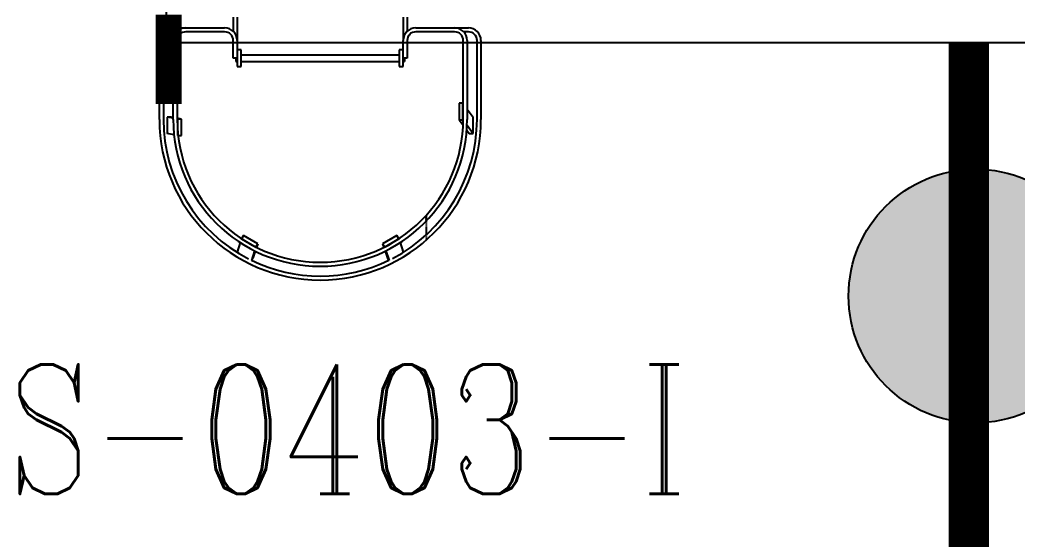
# Model space of a CAD drawing. Header units: millimetres. Extents: x -10011772 to -8149599, y 2847708 to 3434448.
# Drawn here: x -9501954 to -9494267, y 3203035 to 3207041 of the extents above; entities that cross this region are included whole.
import ezdxf

# ---------------------------------------------------------------- set-up
doc = ezdxf.new("R2010")
doc.units = ezdxf.units.MM
doc.linetypes.add('DASHDOT2', pattern=[0.5, 0.25, -0.125, 0, -0.125])
doc.layers.add('总平面底图', color=9, linetype='Continuous')
doc.layers.add('电气-接地设计-接地线', color=3, linetype='接地线')
doc.styles.add('EESLTYPE', font='TXT.shx')
doc.styles.get("Standard").update_dxf_attribs({"font": 'romanc.SHX', "width": 0.75, "bigfont": 'hztxt.shx'})
doc.linetypes.add('接地线', pattern='A,500,["/",EESLTYPE,S=200,R=0,X=0,Y=-100],-200,60,-200', length=960)
doc.linetypes.add('组180_接地线', pattern='A,500,["/",EESLTYPE,S=200,R=-180,X=0,Y=100],-200,60,-200', length=960)

# ---------------------------------------------------------------- blocks, each defined once
blk = doc.blocks.new('总平面底图 爆炸危险区 LOCATION I')
at = {"layer": '总平面底图'}
for p, q in [((224314.9, 139707.7), (224314.9, 141807.7)), ((231014.9, 139707.7), (224314.9, 139707.7))]:
    blk.add_line(p, q, dxfattribs=at)
at = {"layer": '总平面底图', "linetype": 'Continuous'}
for p, q in [((224572.3, 139807.7), (224572.3, 139752.7)), ((224587.6, 139807.7), (224587.6, 139717.5)), ((225227.6, 139807.7), (225227.6, 139717.5)), ((225242.9, 139807.7), (225242.9, 139752.7)), ((224336.1, 139765.8), (224389.4, 139765.8)), ((224354.2, 139750.6), (224336.1, 139750.6)), ((224389.4, 139765.8), (224539.3, 139765.8)), ((224539.3, 139750.6), (224389.4, 139750.6)), ((225275.9, 139765.8), (225425.8, 139765.8)), ((225425.8, 139750.6), (225275.9, 139750.6)), ((225425.8, 139765.8), (225479.1, 139765.8)), ((225479.1, 139750.6), (225461, 139750.6)), ((224287.8, 139412.7), (224287.8, 139717.5)), ((224303.1, 139717.5), (224303.1, 139412.7)), ((224341.2, 139412.7), (224341.2, 139717.5)), ((224356.4, 139717.5), (224356.4, 139412.7)), ((224572.3, 139649), (224572.3, 139717.5)), ((224587.6, 139717.5), (224587.6, 139680.7)), ((225227.6, 139680.7), (225227.6, 139717.5)), ((225242.9, 139717.5), (225242.9, 139649)), ((225458.8, 139412.7), (225458.8, 139717.5)), ((225474, 139717.5), (225474, 139412.7)), ((225512.1, 139412.7), (225512.1, 139717.5)), ((225527.4, 139717.5), (225527.4, 139412.7)), ((224587.6, 139680.7), (224587.6, 139617.2)), ((224602.8, 139680.7), (224587.6, 139680.7)), ((224602.8, 139617.2), (224602.8, 139680.7)), ((225227.6, 139680.7), (225212.4, 139680.7)), ((225212.4, 139680.7), (225212.4, 139617.2)), ((225227.6, 139617.2), (225227.6, 139680.7)), ((224587.6, 139649), (224572.3, 139649)), ((224582.5, 139649), (224582.5, 139636.3)), ((224582.5, 139636.3), (224587.6, 139636.3)), ((224602.8, 139661.7), (225212.4, 139661.7)), ((224602.8, 139636.3), (225212.4, 139636.3)), ((225242.9, 139649), (225227.6, 139649)), ((225227.6, 139636.3), (225232.7, 139636.3)), ((225232.7, 139649), (225232.7, 139636.3)), ((224587.6, 139617.2), (224602.8, 139617.2)), ((225212.4, 139617.2), (225227.6, 139617.2)), ((225457.9, 139474.9), (225442.7, 139474.9)), ((225442.7, 139474.9), (225442.7, 139411.4)), ((225457.9, 139411.4), (225457.9, 139474.9)), ((225457.9, 139474.9), (225458.8, 139473.7)), ((225474, 139452.8), (225496.9, 139421.6)), ((224333.6, 139421.6), (224318.3, 139421.6)), ((224341.2, 139417.2), (224318.3, 139421.6)), ((224318.3, 139421.6), (224318.3, 139358.1)), ((224341.2, 139420.1), (224333.6, 139421.6)), ((224372.5, 139414), (224356.4, 139417.2)), ((224357.3, 139414), (224356.4, 139414.2)), ((224372.5, 139414), (224357.3, 139414)), ((224357.3, 139414), (224357.3, 139350.5)), ((224372.5, 139401.8), (224372.5, 139414)), ((224372.5, 139350.5), (224372.5, 139414)), ((224372.5, 139414), (224372.5, 139414)), ((225442.7, 139411.4), (225457.9, 139411.4)), ((225442.7, 139411.4), (225458.3, 139390.1)), ((225457.9, 139411.6), (225458.8, 139410.4)), ((225496.9, 139358.2), (225496.9, 139421.6)), ((224344.3, 139353.1), (224318.3, 139358.1)), ((225472.5, 139370.8), (225481.7, 139358.2)), ((225473.6, 139390.1), (225496.9, 139358.2)), ((225481.7, 139358.2), (225496.9, 139358.2)), ((224357.3, 139350.5), (224372.5, 139350.5)), ((224599.7, 138937.3), (224587.1, 138900.2)), ((224612.1, 138964.5), (224604.5, 138951.3)), ((224604.5, 138951.3), (224659.5, 138919.5)), ((224612, 138964.3), (224608.7, 138958.6)), ((224612, 138964.3), (224612, 138964.3)), ((224667.1, 138932.7), (224612.1, 138964.5)), ((224667.2, 138932.9), (224643.5, 138946.3)), ((224659.5, 138919.5), (224667.1, 138932.7)), ((224667.1, 138932.7), (224662.5, 138919.1)), ((224667.1, 138932.7), (224667.2, 138932.9)), ((224667.2, 138932.9), (224667.1, 138932.7)), ((225203.1, 138964.5), (225148.1, 138932.7)), ((225148.1, 138932.7), (225155.7, 138919.5)), ((225148.1, 138932.6), (225152.7, 138919.1)), ((225148.1, 138932.6), (225151.5, 138926.8)), ((225148.1, 138932.6), (225148.1, 138932.6)), ((225155.7, 138919.5), (225210.7, 138951.3)), ((225203, 138964.5), (225181.4, 138951.9)), ((225203, 138964.4), (225203, 138964.5)), ((225210.7, 138951.3), (225203.1, 138964.5)), ((225210.3, 138952.1), (225207.3, 138957.2)), ((225215.5, 138937.3), (225228.1, 138900.2)), ((224654.9, 138905.8), (224642.3, 138868.8)), ((224657.5, 138904.5), (224648.1, 138877)), ((224660, 138920.3), (224662.9, 138925.4)), ((225157.7, 138904.5), (225167.2, 138876.7)), ((225160.4, 138905.9), (225173.1, 138868.6)), ((224643.5, 138869), (224648.1, 138877)), ((225167.2, 138876.7), (225171.7, 138869))]:
    blk.add_line(p, q, dxfattribs=at)
at = {"layer": '总平面底图', "linetype": 'DASHDOT2'}
for p, q in [((225314.9, 139041.4), (225314.9, 139019.1)), ((225316.2, 139042.8), (225316.2, 139020.5)), ((225316.2, 139020.5), (225316.2, 138967.2)), ((225316.2, 138967.2), (225316.2, 138946.7))]:
    blk.add_line(p, q, dxfattribs=at)
at = {"layer": '总平面底图', "linetype": 'Continuous'}
for centre, radius, start, end in [((224336.1, 139717.5), 48.3, 90, 180), ((224336.1, 139717.5), 33, 90, 180), ((224389.4, 139717.5), 48.3, 90, 180), ((224389.4, 139717.5), 33, 90, 180), ((224539.3, 139717.5), 48.3, 0, 90), ((224539.3, 139717.5), 33, 0, 90), ((225275.9, 139717.5), 48.3, 90, 180), ((225275.9, 139717.5), 33, 90, 180), ((225425.8, 139717.5), 48.3, 0, 90), ((225425.8, 139717.5), 33, 0, 90), ((225479.1, 139717.5), 48.3, 0, 90), ((225479.1, 139717.5), 33, 0, 90), ((224907.6, 139412.7), 619.8, 180, 0), ((224907.6, 139412.7), 604.5, 180, 242.8505), ((224907.6, 139412.7), 566.4, 180, 0), ((224907.6, 139412.7), 551.2, 180, 0), ((224907.6, 139412.7), 604.5, 297.4959, 0), ((224907.6, 139412.7), 604.5, 244.0018, 296.0044)]:
    blk.add_arc(centre, radius, start, end, dxfattribs=at)
at = {"layer": '总平面底图', "width": 0.75}
blk.add_text('S-0403-I', height=500, rotation=0, dxfattribs=at).set_placement((223702.2, 137967.6))
blk = doc.blocks.new('PTJD2')
at = {"linetype": 'Continuous'}
blk.add_hatch(color=0, dxfattribs=at).paths.add_polyline_path([(150, 0, 1), (-150, 0, 1)])
at = {"color": 0, "linetype": 'Continuous'}
blk.add_circle((0, 0), 150, dxfattribs=at)

msp = doc.modelspace()

# ---------------------------------------------------------------- linework, layer by layer
at = {"layer": '电气-接地设计-接地线', "color": 1, "linetype": '组180_接地线', "const_width": 200}
msp.add_lwpolyline([(-9500806, 3206391.1), (-9500806, 3207081.8)], dxfattribs=at)
at = {"layer": '电气-接地设计-接地线', "color": 1, "linetype": '接地线', "ltscale": 0.005, "const_width": 310.8}
msp.add_lwpolyline([(-9494638.7, 3206863.3), (-9494638.7, 3202863.3)], dxfattribs=at)

# ---------------------------------------------------------------- block references
at = {"layer": '总平面底图', "xscale": 2, "yscale": 2, "zscale": 2}
msp.add_blockref('总平面底图 爆炸危险区 LOCATION I', (-9949454.3, 2927447.9), dxfattribs=at)
at = {"layer": '电气-接地设计-接地线', "color": 1, "xscale": 6.526230669615967, "yscale": 6.526230669615967, "zscale": 2.175410223205322, "rotation": 180}
msp.add_blockref('PTJD2', (-9494586.9, 3204910.4), dxfattribs=at)

doc.saveas('drawing.dxf')
